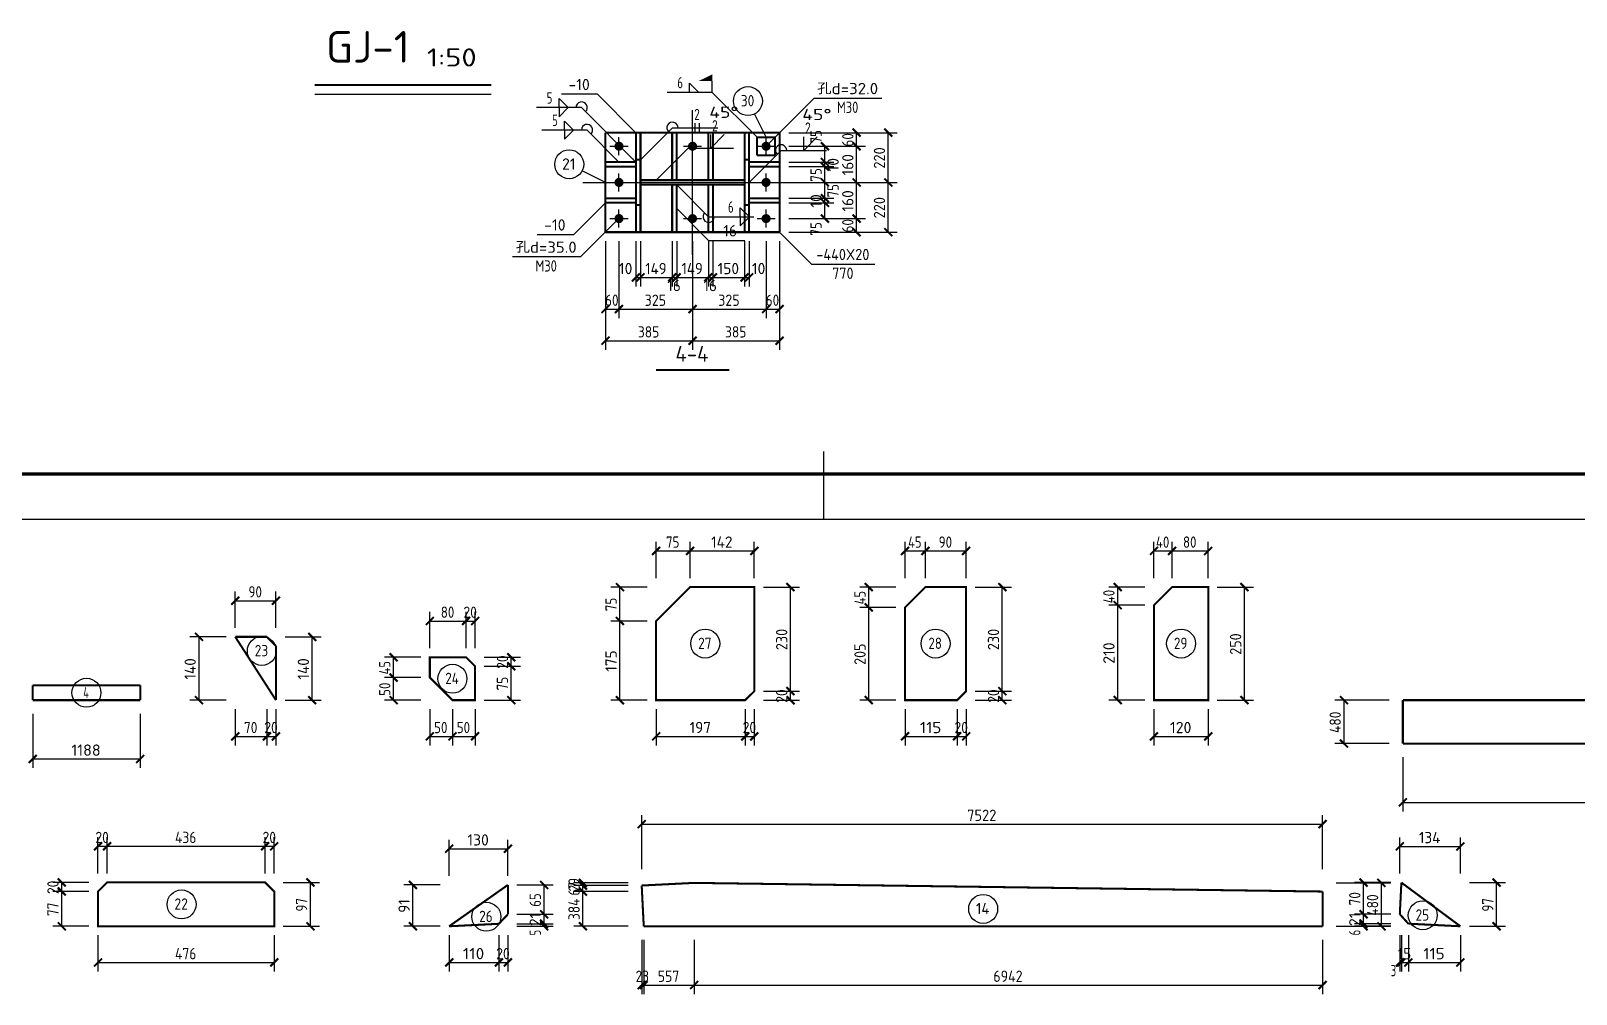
# Model space of a CAD drawing. Extents: x 14207793 to 14719554, y -1675802 to -1228715.
# Drawn here: x 14640460 to 14674604, y -1332300 to -1311001 of the extents above; entities that cross this region are included whole.
import ezdxf
from ezdxf.enums import TextEntityAlignment as Align

# ---------------------------------------------------------------- set-up
doc = ezdxf.new("R2010")
doc.units = 0
doc.header["$LTSCALE"] = 500
doc.header["$MEASUREMENT"] = 0
for name, color, linetype in [('10', 1, 'CONTINUOUS'), ('15', 3, 'CONTINUOUS'), ('20', 2, 'CONTINUOUS'), ('图框外框__细线', 253, 'CONTINUOUS'), ('尺寸标注', 253, 'CONTINUOUS'), ('柱子', 3, 'CONTINUOUS'), ('焊缝标注', 253, 'CONTINUOUS'), ('编号标注', 253, 'CONTINUOUS'), ('螺栓孔标注', 7, 'CONTINUOUS'), ('钢板标注', 253, 'CONTINUOUS')]:
    doc.layers.add(name, color=color, linetype=linetype)
doc.styles.get("Standard").update_dxf_attribs({"font": 'SYSZ.shx', "width": 0.75, "bigfont": 'SYFS.shx'})

msp = doc.modelspace()

# ---------------------------------------------------------------- linework, layer by layer
at = {"layer": '10'}
for p, q in [((14655080.18, -1315951.75), (14655080.18, -1312751.75)), ((14653455.18, -1313751.75), (14653455.18, -1313351.75)), ((14655080.18, -1313751.75), (14655080.18, -1313351.75)), ((14656705.18, -1313751.75), (14656705.18, -1313351.75)), ((14653255.18, -1313551.75), (14653655.18, -1313551.75)), ((14654880.18, -1313551.75), (14655280.18, -1313551.75)), ((14656505.18, -1313551.75), (14656905.18, -1313551.75)), ((14653455.18, -1314551.75), (14653455.18, -1314151.75)), ((14656705.18, -1314551.75), (14656705.18, -1314151.75)), ((14652655.18, -1314351.75), (14657505.18, -1314351.75)), ((14653255.18, -1314351.75), (14653655.18, -1314351.75)), ((14656505.18, -1314351.75), (14656905.18, -1314351.75)), ((14653255.18, -1315151.75), (14653655.18, -1315151.75)), ((14653455.18, -1315351.75), (14653455.18, -1314951.75)), ((14654880.18, -1315151.75), (14655280.18, -1315151.75)), ((14655080.18, -1315351.75), (14655080.18, -1314951.75)), ((14656505.18, -1315151.75), (14656905.18, -1315151.75)), ((14656705.18, -1315351.75), (14656705.18, -1314951.75))]:
    msp.add_line(p, q, dxfattribs=at)
at = {"layer": '10', "const_width": 100}
for points in [[(14653505.18, -1313551.75, 1), (14653405.18, -1313551.75, 1), (14653505.18, -1313551.75, 1)], [(14655130.18, -1313551.75, 1), (14655030.18, -1313551.75, 1), (14655130.18, -1313551.75, 1)], [(14656755.18, -1313551.75, 1), (14656655.18, -1313551.75, 1), (14656755.18, -1313551.75, 1)], [(14653505.18, -1314351.75, 1), (14653405.18, -1314351.75, 1), (14653505.18, -1314351.75, 1)], [(14656755.18, -1314351.75, 1), (14656655.18, -1314351.75, 1), (14656755.18, -1314351.75, 1)], [(14653505.18, -1315151.75, 1), (14653405.18, -1315151.75, 1), (14653505.18, -1315151.75, 1)], [(14655130.18, -1315151.75, 1), (14655030.18, -1315151.75, 1), (14655130.18, -1315151.75, 1)], [(14656755.18, -1315151.75, 1), (14656655.18, -1315151.75, 1), (14656755.18, -1315151.75, 1)]]:
    msp.add_lwpolyline(points, format="xyb", dxfattribs=at)
at = {"layer": '10', "color": 3, "const_width": 45}
for points in [[(14653830.18, -1313851.75), (14653830.18, -1314851.75)], [(14653930.18, -1313851.75), (14653830.18, -1313851.75)], [(14653930.18, -1314851.75), (14653930.18, -1313851.75)], [(14656230.18, -1313851.75), (14656230.18, -1314851.75)], [(14656330.18, -1313851.75), (14656230.18, -1313851.75)], [(14656330.18, -1314851.75), (14656330.18, -1313851.75)], [(14653930.18, -1314301.75), (14656230.18, -1314301.75)], [(14653930.18, -1314401.75), (14656230.18, -1314401.75)], [(14653830.18, -1314851.75), (14653930.18, -1314851.75)], [(14656230.18, -1314851.75), (14656330.18, -1314851.75)]]:
    msp.add_lwpolyline(points, dxfattribs=at)
at = {"layer": '10', "const_width": 45}
msp.add_lwpolyline([(14654270.18, -1318501.75), (14655890.18, -1318501.75)], dxfattribs=at)
at = {"layer": '15', "const_width": 45}
for points in [[(14654275.39, -1325800.17), (14656245.4, -1325800.17), (14656445.4, -1325600.17), (14656445.4, -1323300.17), (14655025.39, -1323300.17), (14654275.39, -1324050.17), (14654275.39, -1325800.17)], [(14659775.39, -1325800.17), (14660925.39, -1325800.17), (14661125.39, -1325600.17), (14661125.39, -1323300.17), (14660225.39, -1323300.17), (14659775.39, -1323750.17), (14659775.39, -1325800.17)], [(14665275.39, -1325800.17), (14666475.39, -1325800.17), (14666475.39, -1323300.17), (14665675.39, -1323300.17), (14665275.39, -1323700.17), (14665275.39, -1325800.17)], [(14644975.39, -1324400.17), (14645675.39, -1324400.17)], [(14645875.39, -1325800.17), (14644975.39, -1324400.17)], [(14645675.39, -1324400.17), (14645875.39, -1324600.17)], [(14645875.39, -1324600.17), (14645875.39, -1325800.17)], [(14650275.39, -1325800.17), (14649775.39, -1325800.17), (14649275.39, -1325300.17), (14649275.39, -1324850.17), (14650075.39, -1324850.17), (14650275.39, -1325050.17), (14650275.39, -1325800.17)], [(14640500.39, -1325472.17), (14640500.39, -1325800.17)], [(14642875.39, -1325472.17), (14640500.39, -1325472.17)], [(14642875.39, -1325800.17), (14642875.39, -1325472.17)], [(14640500.39, -1325800.17), (14642875.39, -1325800.17)], [(14670775.39, -1326760.16), (14670775.39, -1325800.17)], [(14670775.39, -1325800.17), (14686745.88, -1325800.17)], [(14686745.88, -1326760.17), (14670775.39, -1326760.16)], [(14641942.94, -1330800.17), (14645836.71, -1330800.17), (14645836.71, -1330030.17), (14645636.71, -1329830.17), (14642142.94, -1329830.17), (14641942.94, -1330030.17), (14641942.94, -1330800.17)], [(14649701.91, -1330800.17), (14651000.29, -1329885.25)], [(14651000.29, -1329885.25), (14651000.29, -1330535.25)], [(14655115.39, -1329840.88), (14653956.85, -1329898.81)], [(14669001.42, -1330032.18), (14655115.39, -1329840.88)], [(14670708.15, -1330533.02), (14670743.11, -1329833.88)], [(14670743.11, -1329833.88), (14672046.49, -1330800.17)], [(14653956.85, -1329898.81), (14654001.91, -1330800.17)], [(14669001.43, -1330800.17), (14669001.42, -1330032.18)], [(14651000.29, -1330535.25), (14650800.55, -1330745.24)], [(14670897.92, -1330742.75), (14670708.15, -1330533.02)], [(14650800.55, -1330745.24), (14649701.91, -1330800.17)], [(14654001.91, -1330800.17), (14669001.43, -1330800.17)], [(14672046.49, -1330800.17), (14670897.92, -1330742.75)]]:
    msp.add_lwpolyline(points, dxfattribs=at)
at = {"layer": '20', "const_width": 45}
for points in [[(14653155.18, -1313251.75), (14653155.18, -1315451.75)], [(14657005.18, -1313251.75), (14653155.18, -1313251.75)], [(14653830.18, -1313251.75), (14653830.18, -1313851.75)], [(14653930.18, -1313251.75), (14653830.18, -1313251.75)], [(14653930.18, -1313851.75), (14653930.18, -1313251.75)], [(14654630.18, -1313251.75), (14654630.18, -1314301.75)], [(14654730.18, -1313251.75), (14654630.18, -1313251.75)], [(14654730.18, -1314301.75), (14654730.18, -1313251.75)], [(14655430.18, -1313251.75), (14655430.18, -1314301.75)], [(14655530.18, -1313251.75), (14655430.18, -1313251.75)], [(14655530.18, -1314301.75), (14655530.18, -1313251.75)], [(14656230.18, -1313251.75), (14656230.18, -1313851.75)], [(14656330.18, -1313251.75), (14656230.18, -1313251.75)], [(14656330.18, -1313851.75), (14656330.18, -1313251.75)], [(14656505.18, -1313351.75), (14656505.18, -1313751.75)], [(14656905.18, -1313351.75), (14656505.18, -1313351.75)], [(14656905.18, -1313751.75), (14656905.18, -1313351.75)], [(14657005.18, -1315451.75), (14657005.18, -1313251.75)], [(14656505.18, -1313751.75), (14656905.18, -1313751.75)], [(14653155.18, -1313901.75), (14653155.18, -1314001.75)], [(14653830.18, -1313901.75), (14653155.18, -1313901.75)], [(14653155.18, -1314001.75), (14653830.18, -1314001.75)], [(14653830.18, -1313851.75), (14653930.18, -1313851.75)], [(14653830.18, -1314001.75), (14653830.18, -1313901.75)], [(14656230.18, -1313851.75), (14656330.18, -1313851.75)], [(14656330.18, -1313901.75), (14656330.18, -1314001.75)], [(14657005.18, -1313901.75), (14656330.18, -1313901.75)], [(14656330.18, -1314001.75), (14657005.18, -1314001.75)], [(14657005.18, -1314001.75), (14657005.18, -1313901.75)], [(14654630.18, -1314301.75), (14654730.18, -1314301.75)], [(14654630.18, -1314401.75), (14654630.18, -1315451.75)], [(14654730.18, -1314401.75), (14654630.18, -1314401.75)], [(14654730.18, -1315451.75), (14654730.18, -1314401.75)], [(14655430.18, -1314301.75), (14655530.18, -1314301.75)], [(14655430.18, -1314401.75), (14655430.18, -1315451.75)], [(14655530.18, -1314401.75), (14655430.18, -1314401.75)], [(14655530.18, -1315451.75), (14655530.18, -1314401.75)], [(14653155.18, -1314701.75), (14653155.18, -1314801.75)], [(14653830.18, -1314701.75), (14653155.18, -1314701.75)], [(14653155.18, -1314801.75), (14653830.18, -1314801.75)], [(14653830.18, -1314801.75), (14653830.18, -1314701.75)], [(14653830.18, -1314851.75), (14653830.18, -1315451.75)], [(14653930.18, -1314851.75), (14653830.18, -1314851.75)], [(14653930.18, -1315451.75), (14653930.18, -1314851.75)], [(14656230.18, -1314851.75), (14656230.18, -1315451.75)], [(14656330.18, -1314851.75), (14656230.18, -1314851.75)], [(14656330.18, -1314701.75), (14656330.18, -1314801.75)], [(14657005.18, -1314701.75), (14656330.18, -1314701.75)], [(14656330.18, -1314801.75), (14657005.18, -1314801.75)], [(14656330.18, -1315451.75), (14656330.18, -1314851.75)], [(14657005.18, -1314801.75), (14657005.18, -1314701.75)], [(14653155.18, -1315451.75), (14657005.18, -1315451.75)], [(14653830.18, -1315451.75), (14653930.18, -1315451.75)], [(14654630.18, -1315451.75), (14654730.18, -1315451.75)], [(14655430.18, -1315451.75), (14655530.18, -1315451.75)], [(14656230.18, -1315451.75), (14656330.18, -1315451.75)]]:
    msp.add_lwpolyline(points, dxfattribs=at)
at = {"layer": '图框外框__细线'}
msp.add_line((14657981.4, -1321800.17), (14657981.4, -1320300.17), dxfattribs=at)
msp.add_lwpolyline([(14613431.4, -1321800.17), (14702531.4, -1321800.17), (14702531.4, -1279800.17), (14613431.4, -1279800.17), (14613431.4, -1321800.17)], dxfattribs=at)
at = {"layer": '图框外框__细线', "const_width": 70}
msp.add_lwpolyline([(14615931.4, -1320800.17), (14701531.4, -1320800.17), (14701531.4, -1280800.17), (14615931.4, -1280800.17), (14615931.4, -1320800.17)], dxfattribs=at)
at = {"layer": '尺寸标注'}
for p, q in [((14657205.18, -1313251.75), (14659605.18, -1313251.75)), ((14657205.18, -1313251.75), (14658905.18, -1313251.75)), ((14658705.18, -1313551.75), (14658705.18, -1313251.75)), ((14659405.18, -1314351.75), (14659405.18, -1313251.75)), ((14657205.18, -1313551.75), (14658905.18, -1313551.75)), ((14657205.18, -1313551.75), (14658905.18, -1313551.75)), ((14657205.18, -1313551.75), (14658205.18, -1313551.75)), ((14658005.18, -1313901.75), (14658005.18, -1313551.75)), ((14658705.18, -1314351.75), (14658705.18, -1313551.75)), ((14657205.18, -1313901.75), (14658205.18, -1313901.75)), ((14657205.18, -1313901.75), (14658205.18, -1313901.75)), ((14657205.18, -1314001.75), (14658205.18, -1314001.75)), ((14657205.18, -1314001.75), (14658205.18, -1314001.75)), ((14658005.18, -1314001.75), (14658005.18, -1313901.75)), ((14658005.18, -1314351.75), (14658005.18, -1314001.75)), ((14657205.18, -1314351.75), (14659605.18, -1314351.75)), ((14657205.18, -1314351.75), (14659605.18, -1314351.75)), ((14657205.18, -1314351.75), (14658905.18, -1314351.75)), ((14657205.18, -1314351.75), (14658905.18, -1314351.75)), ((14657205.18, -1314351.75), (14658205.18, -1314351.75)), ((14657205.18, -1314351.75), (14658205.18, -1314351.75)), ((14658005.18, -1314701.75), (14658005.18, -1314351.75)), ((14658705.18, -1315151.75), (14658705.18, -1314351.75)), ((14659405.18, -1315451.75), (14659405.18, -1314351.75)), ((14657205.18, -1314701.75), (14658205.18, -1314701.75)), ((14657205.18, -1314701.75), (14658205.18, -1314701.75)), ((14657205.18, -1314801.75), (14658205.18, -1314801.75)), ((14657205.18, -1314801.75), (14658205.18, -1314801.75)), ((14658005.18, -1314801.75), (14658005.18, -1314701.75)), ((14658005.18, -1315151.75), (14658005.18, -1314801.75)), ((14657205.18, -1315151.75), (14658905.18, -1315151.75)), ((14657205.18, -1315151.75), (14658905.18, -1315151.75)), ((14657205.18, -1315151.75), (14658205.18, -1315151.75)), ((14658705.18, -1315451.75), (14658705.18, -1315151.75)), ((14657205.18, -1315451.75), (14659605.18, -1315451.75)), ((14657205.18, -1315451.75), (14658905.18, -1315451.75)), ((14653155.18, -1315651.75), (14653155.18, -1318051.75)), ((14653155.18, -1315651.75), (14653155.18, -1317351.75)), ((14653455.18, -1315651.75), (14653455.18, -1317351.75)), ((14653455.18, -1315651.75), (14653455.18, -1317351.75)), ((14653830.18, -1315651.75), (14653830.18, -1316651.75)), ((14653930.18, -1315651.75), (14653930.18, -1316651.75)), ((14653930.18, -1315651.75), (14653930.18, -1316651.75)), ((14654630.18, -1315651.75), (14654630.18, -1316651.75)), ((14654630.18, -1315651.75), (14654630.18, -1316651.75)), ((14654730.18, -1315651.75), (14654730.18, -1316651.75)), ((14654730.18, -1315651.75), (14654730.18, -1316651.75)), ((14655080.18, -1315651.75), (14655080.18, -1318051.75)), ((14655080.18, -1315651.75), (14655080.18, -1318051.75)), ((14655080.18, -1315651.75), (14655080.18, -1317351.75)), ((14655080.18, -1315651.75), (14655080.18, -1317351.75)), ((14655430.18, -1315651.75), (14655430.18, -1316651.75)), ((14655430.18, -1315651.75), (14655430.18, -1316651.75)), ((14655530.18, -1315651.75), (14655530.18, -1316651.75)), ((14655530.18, -1315651.75), (14655530.18, -1316651.75)), ((14656230.18, -1315651.75), (14656230.18, -1316651.75)), ((14656230.18, -1315651.75), (14656230.18, -1316651.75)), ((14656330.18, -1315651.75), (14656330.18, -1316651.75)), ((14656705.18, -1315651.75), (14656705.18, -1317351.75)), ((14656705.18, -1315651.75), (14656705.18, -1317351.75)), ((14657005.18, -1315651.75), (14657005.18, -1318051.75)), ((14657005.18, -1315651.75), (14657005.18, -1317351.75)), ((14653830.18, -1316451.75), (14653930.18, -1316451.75)), ((14653930.18, -1316451.75), (14654630.18, -1316451.75)), ((14654630.18, -1316451.75), (14654730.18, -1316451.75)), ((14654730.18, -1316451.75), (14655430.18, -1316451.75)), ((14655430.18, -1316451.75), (14655530.18, -1316451.75)), ((14655530.18, -1316451.75), (14656230.18, -1316451.75)), ((14656230.18, -1316451.75), (14656330.18, -1316451.75)), ((14653155.18, -1317151.75), (14653455.18, -1317151.75)), ((14653455.18, -1317151.75), (14655080.18, -1317151.75)), ((14655080.18, -1317151.75), (14656705.18, -1317151.75)), ((14656705.18, -1317151.75), (14657005.18, -1317151.75)), ((14653155.18, -1317851.75), (14655080.18, -1317851.75)), ((14655080.18, -1317851.75), (14657005.18, -1317851.75)), ((14654275.39, -1323100.17), (14654275.39, -1322300.17)), ((14655025.39, -1323100.17), (14655025.39, -1322300.17)), ((14655025.39, -1323100.17), (14655025.39, -1322300.17)), ((14656445.4, -1323100.17), (14656445.4, -1322300.17)), ((14659775.39, -1323100.17), (14659775.39, -1322300.17)), ((14660225.39, -1323100.17), (14660225.39, -1322300.17)), ((14660225.39, -1323100.17), (14660225.39, -1322300.17)), ((14661125.39, -1323100.17), (14661125.39, -1322300.17)), ((14665275.39, -1323100.17), (14665275.39, -1322300.17)), ((14665675.39, -1323100.17), (14665675.39, -1322300.17)), ((14665675.39, -1323100.17), (14665675.39, -1322300.17)), ((14666475.39, -1323100.17), (14666475.39, -1322300.17)), ((14654275.39, -1322500.17), (14655025.39, -1322500.17)), ((14655025.39, -1322500.17), (14656445.4, -1322500.17)), ((14659775.39, -1322500.17), (14660225.39, -1322500.17)), ((14660225.39, -1322500.17), (14661125.39, -1322500.17)), ((14665275.39, -1322500.17), (14665675.39, -1322500.17)), ((14665675.39, -1322500.17), (14666475.39, -1322500.17)), ((14654075.39, -1323300.17), (14653275.39, -1323300.17)), ((14653475.39, -1324050.17), (14653475.39, -1323300.17)), ((14656645.4, -1323300.17), (14657445.4, -1323300.17)), ((14657245.4, -1325600.17), (14657245.4, -1323300.17)), ((14659575.39, -1323300.17), (14658775.39, -1323300.17)), ((14658975.39, -1323750.17), (14658975.39, -1323300.17)), ((14661325.39, -1323300.17), (14662125.39, -1323300.17)), ((14661925.39, -1325600.17), (14661925.39, -1323300.17)), ((14665075.39, -1323300.17), (14664275.39, -1323300.17)), ((14664475.39, -1323700.17), (14664475.39, -1323300.17)), ((14666675.39, -1323300.17), (14667475.39, -1323300.17)), ((14667275.39, -1325800.17), (14667275.39, -1323300.17)), ((14644975.39, -1324200.17), (14644975.39, -1323400.17)), ((14644975.39, -1323600.17), (14645875.39, -1323600.17)), ((14645875.39, -1324200.17), (14645875.39, -1323400.17)), ((14665075.39, -1323700.17), (14664275.39, -1323700.17)), ((14665075.39, -1323700.17), (14664275.39, -1323700.17)), ((14664475.39, -1325800.17), (14664475.39, -1323700.17)), ((14649275.39, -1324650.17), (14649275.39, -1323850.17)), ((14649275.39, -1324050.17), (14650075.39, -1324050.17)), ((14650075.39, -1324650.17), (14650075.39, -1323850.17)), ((14650075.39, -1324650.17), (14650075.39, -1323850.17)), ((14650075.39, -1324050.17), (14650275.39, -1324050.17)), ((14650275.39, -1324650.17), (14650275.39, -1323850.17)), ((14654075.39, -1324050.17), (14653275.39, -1324050.17)), ((14654075.39, -1324050.17), (14653275.39, -1324050.17)), ((14653475.39, -1325800.17), (14653475.39, -1324050.17)), ((14659575.39, -1323750.17), (14658775.39, -1323750.17)), ((14659575.39, -1323750.17), (14658775.39, -1323750.17)), ((14658975.39, -1325800.17), (14658975.39, -1323750.17)), ((14644775.39, -1324400.17), (14643975.39, -1324400.17)), ((14644175.39, -1325800.17), (14644175.39, -1324400.17)), ((14646075.39, -1324400.17), (14646875.39, -1324400.17)), ((14646675.39, -1325800.17), (14646675.39, -1324400.17)), ((14649075.39, -1324850.17), (14648275.39, -1324850.17)), ((14648475.39, -1325300.17), (14648475.39, -1324850.17)), ((14650475.39, -1324850.17), (14651275.39, -1324850.17)), ((14650475.39, -1325050.17), (14651275.39, -1325050.17)), ((14650475.39, -1325050.17), (14651275.39, -1325050.17)), ((14651075.39, -1325050.17), (14651075.39, -1324850.17)), ((14651075.39, -1325800.17), (14651075.39, -1325050.17)), ((14649075.39, -1325300.17), (14648275.39, -1325300.17)), ((14649075.39, -1325300.17), (14648275.39, -1325300.17)), ((14648475.39, -1325800.17), (14648475.39, -1325300.17)), ((14656645.4, -1325600.17), (14657445.4, -1325600.17)), ((14656645.4, -1325600.17), (14657445.4, -1325600.17)), ((14657245.4, -1325800.17), (14657245.4, -1325600.17)), ((14661325.39, -1325600.17), (14662125.39, -1325600.17)), ((14661325.39, -1325600.17), (14662125.39, -1325600.17)), ((14661925.39, -1325800.17), (14661925.39, -1325600.17)), ((14640500.39, -1326100.17), (14640500.39, -1327300.17)), ((14642875.39, -1326100.17), (14642875.39, -1327300.17)), ((14644775.39, -1325800.17), (14643975.39, -1325800.17)), ((14644975.39, -1326000.17), (14644975.39, -1326800.17)), ((14645675.39, -1326000.17), (14645675.39, -1326800.17)), ((14645675.39, -1326000.17), (14645675.39, -1326800.17)), ((14645875.39, -1326000.17), (14645875.39, -1326800.17)), ((14646075.39, -1325800.17), (14646875.39, -1325800.17)), ((14649075.39, -1325800.17), (14648275.39, -1325800.17)), ((14649275.39, -1326000.17), (14649275.39, -1326800.17)), ((14649775.39, -1326000.17), (14649775.39, -1326800.17)), ((14649775.39, -1326000.17), (14649775.39, -1326800.17)), ((14650275.39, -1326000.17), (14650275.39, -1326800.17)), ((14650475.39, -1325800.17), (14651275.39, -1325800.17)), ((14654075.39, -1325800.17), (14653275.39, -1325800.17)), ((14654275.39, -1326000.17), (14654275.39, -1326800.17)), ((14656245.4, -1326000.17), (14656245.4, -1326800.17)), ((14656245.4, -1326000.17), (14656245.4, -1326800.17)), ((14656445.4, -1326000.17), (14656445.4, -1326800.17)), ((14656645.4, -1325800.17), (14657445.4, -1325800.17)), ((14659575.39, -1325800.17), (14658775.39, -1325800.17)), ((14659775.39, -1326000.17), (14659775.39, -1326800.17)), ((14660925.39, -1326000.17), (14660925.39, -1326800.17)), ((14660925.39, -1326000.17), (14660925.39, -1326800.17)), ((14661125.39, -1326000.17), (14661125.39, -1326800.17)), ((14661325.39, -1325800.17), (14662125.39, -1325800.17)), ((14665075.39, -1325800.17), (14664275.39, -1325800.17)), ((14665275.39, -1326000.17), (14665275.39, -1326800.17)), ((14666475.39, -1326000.17), (14666475.39, -1326800.17)), ((14666675.39, -1325800.17), (14667475.39, -1325800.17)), ((14670475.39, -1325800.17), (14669275.39, -1325800.17)), ((14669475.39, -1326760.17), (14669475.39, -1325800.17)), ((14644975.39, -1326600.17), (14645675.39, -1326600.17)), ((14645675.39, -1326600.17), (14645875.39, -1326600.17)), ((14649275.39, -1326600.17), (14649775.39, -1326600.17)), ((14649775.39, -1326600.17), (14650275.39, -1326600.17)), ((14654275.39, -1326600.17), (14656245.4, -1326600.17)), ((14656245.4, -1326600.17), (14656445.4, -1326600.17)), ((14659775.39, -1326600.17), (14660925.39, -1326600.17)), ((14660925.39, -1326600.17), (14661125.39, -1326600.17)), ((14665275.39, -1326600.17), (14666475.39, -1326600.17)), ((14670475.39, -1326760.17), (14669275.39, -1326760.17)), ((14640500.39, -1327100.17), (14642875.39, -1327100.17)), ((14670775.39, -1327060.17), (14670775.39, -1328260.17)), ((14670775.39, -1328060.17), (14686745.88, -1328060.17)), ((14653956.85, -1329540.88), (14653956.85, -1328340.88)), ((14669001.42, -1329540.88), (14669001.42, -1328340.88)), ((14641942.94, -1329630.17), (14641942.94, -1328830.17)), ((14642142.94, -1329630.17), (14642142.94, -1328830.17)), ((14642142.94, -1329630.17), (14642142.94, -1328830.17)), ((14645636.71, -1329630.17), (14645636.71, -1328830.17)), ((14645636.71, -1329630.17), (14645636.71, -1328830.17)), ((14645836.71, -1329630.17), (14645836.71, -1328830.17)), ((14653956.85, -1328540.88), (14669001.42, -1328540.88)), ((14670708.15, -1329633.88), (14670708.15, -1328833.88)), ((14672046.49, -1329633.88), (14672046.49, -1328833.88)), ((14641942.94, -1329030.17), (14642142.94, -1329030.17)), ((14642142.94, -1329030.17), (14645636.71, -1329030.17)), ((14645636.71, -1329030.17), (14645836.71, -1329030.17)), ((14649701.91, -1329685.25), (14649701.91, -1328885.25)), ((14649701.91, -1329085.25), (14651000.29, -1329085.25)), ((14651000.29, -1329685.25), (14651000.29, -1328885.25)), ((14670708.15, -1329033.88), (14672046.49, -1329033.88)), ((14641742.94, -1329830.17), (14640942.94, -1329830.17)), ((14641142.94, -1330030.17), (14641142.94, -1329830.17)), ((14646036.71, -1329830.17), (14646836.71, -1329830.17)), ((14646636.71, -1330800.17), (14646636.71, -1329830.17)), ((14653656.85, -1329840.88), (14652456.85, -1329840.88)), ((14652656.85, -1329898.81), (14652656.85, -1329840.88)), ((14669301.42, -1329840.88), (14670501.42, -1329840.88)), ((14670508.15, -1329833.88), (14669708.15, -1329833.88)), ((14669908.15, -1330533.02), (14669908.15, -1329833.88)), ((14670301.42, -1330800.17), (14670301.42, -1329840.88)), ((14672246.49, -1329833.88), (14673046.49, -1329833.88)), ((14672846.49, -1330800.17), (14672846.49, -1329833.88)), ((14641742.94, -1330030.17), (14640942.94, -1330030.17)), ((14641742.94, -1330030.17), (14640942.94, -1330030.17)), ((14641142.94, -1330800.17), (14641142.94, -1330030.17)), ((14649501.91, -1329885.25), (14648701.91, -1329885.25)), ((14648901.91, -1330800.17), (14648901.91, -1329885.25)), ((14651200.29, -1329885.25), (14652000.29, -1329885.25)), ((14651800.29, -1330535.25), (14651800.29, -1329885.25)), ((14653656.85, -1329898.81), (14652456.85, -1329898.81)), ((14653656.85, -1329898.81), (14652456.85, -1329898.81)), ((14653656.85, -1330032.18), (14652456.85, -1330032.18)), ((14653656.85, -1330032.18), (14652456.85, -1330032.18)), ((14652656.85, -1330032.18), (14652656.85, -1329898.81)), ((14652656.85, -1330800.17), (14652656.85, -1330032.18)), ((14651200.29, -1330535.25), (14652000.29, -1330535.25)), ((14651200.29, -1330535.25), (14652000.29, -1330535.25)), ((14651800.29, -1330745.24), (14651800.29, -1330535.25)), ((14670508.15, -1330533.02), (14669708.15, -1330533.02)), ((14670508.15, -1330533.02), (14669708.15, -1330533.02)), ((14669908.15, -1330742.75), (14669908.15, -1330533.02)), ((14641742.94, -1330800.17), (14640942.94, -1330800.17)), ((14646036.71, -1330800.17), (14646836.71, -1330800.17)), ((14649501.91, -1330800.17), (14648701.91, -1330800.17)), ((14651200.29, -1330745.24), (14652000.29, -1330745.24)), ((14651200.29, -1330745.24), (14652000.29, -1330745.24)), ((14651200.29, -1330800.17), (14652000.29, -1330800.17)), ((14651800.29, -1330800.17), (14651800.29, -1330745.24)), ((14653656.85, -1330800.17), (14652456.85, -1330800.17)), ((14669301.42, -1330800.17), (14670501.42, -1330800.17)), ((14670508.15, -1330742.75), (14669708.15, -1330742.75)), ((14670508.15, -1330742.75), (14669708.15, -1330742.75)), ((14670508.15, -1330800.17), (14669708.15, -1330800.17)), ((14669908.15, -1330800.17), (14669908.15, -1330742.75)), ((14672246.49, -1330800.17), (14673046.49, -1330800.17)), ((14641942.94, -1331000.17), (14641942.94, -1331800.17)), ((14645836.71, -1331000.17), (14645836.71, -1331800.17)), ((14649701.91, -1331000.17), (14649701.91, -1331800.17)), ((14650800.55, -1331000.17), (14650800.55, -1331800.17)), ((14650800.55, -1331000.17), (14650800.55, -1331800.17)), ((14651000.29, -1331000.17), (14651000.29, -1331800.17)), ((14653956.85, -1331100.17), (14653956.85, -1332300.17)), ((14654001.91, -1331100.17), (14654001.91, -1332300.17)), ((14654001.91, -1331100.17), (14654001.91, -1332300.17)), ((14655115.39, -1331100.17), (14655115.39, -1332300.17)), ((14655115.39, -1331100.17), (14655115.39, -1332300.17)), ((14669001.42, -1331100.17), (14669001.42, -1332300.17)), ((14670708.15, -1331000.17), (14670708.15, -1331800.17)), ((14670743.11, -1331000.17), (14670743.11, -1331800.17)), ((14670743.11, -1331000.17), (14670743.11, -1331800.17)), ((14670897.92, -1331000.17), (14670897.92, -1331800.17)), ((14670897.92, -1331000.17), (14670897.92, -1331800.17)), ((14672046.49, -1331000.17), (14672046.49, -1331800.17)), ((14641942.94, -1331600.17), (14645836.71, -1331600.17)), ((14649701.91, -1331600.17), (14650800.55, -1331600.17)), ((14650800.55, -1331600.17), (14651000.29, -1331600.17)), ((14670708.15, -1331600.17), (14670743.11, -1331600.17)), ((14670743.11, -1331600.17), (14670897.92, -1331600.17)), ((14670897.92, -1331600.17), (14672046.49, -1331600.17)), ((14653956.85, -1332100.17), (14654001.91, -1332100.17)), ((14654001.91, -1332100.17), (14655115.39, -1332100.17)), ((14655115.39, -1332100.17), (14669001.42, -1332100.17))]:
    msp.add_line(p, q, dxfattribs=at)
at = {"layer": '尺寸标注', "const_width": 45}
for points in [[(14658616.79, -1313163.36), (14658793.57, -1313340.13)], [(14659316.79, -1313163.36), (14659493.57, -1313340.13)], [(14657916.79, -1313463.36), (14658093.57, -1313640.13)], [(14658616.79, -1313463.36), (14658793.57, -1313640.13)], [(14658616.79, -1313463.36), (14658793.57, -1313640.13)], [(14657916.79, -1313813.36), (14658093.57, -1313990.13)], [(14657916.79, -1313813.36), (14658093.57, -1313990.13)], [(14657916.79, -1313913.36), (14658093.57, -1314090.13)], [(14657916.79, -1313913.36), (14658093.57, -1314090.13)], [(14657916.79, -1314263.36), (14658093.57, -1314440.13)], [(14657916.79, -1314263.36), (14658093.57, -1314440.13)], [(14658616.79, -1314263.36), (14658793.57, -1314440.13)], [(14658616.79, -1314263.36), (14658793.57, -1314440.13)], [(14659316.79, -1314263.36), (14659493.57, -1314440.13)], [(14659316.79, -1314263.36), (14659493.57, -1314440.13)], [(14657916.79, -1314613.36), (14658093.57, -1314790.13)], [(14657916.79, -1314613.36), (14658093.57, -1314790.13)], [(14657916.79, -1314713.36), (14658093.57, -1314890.13)], [(14657916.79, -1314713.36), (14658093.57, -1314890.13)], [(14657916.79, -1315063.36), (14658093.57, -1315240.13)], [(14658616.79, -1315063.36), (14658793.57, -1315240.13)], [(14658616.79, -1315063.36), (14658793.57, -1315240.13)], [(14658616.79, -1315363.36), (14658793.57, -1315540.13)], [(14659316.79, -1315363.36), (14659493.57, -1315540.13)], [(14653741.79, -1316540.13), (14653918.57, -1316363.36)], [(14653841.79, -1316540.13), (14654018.57, -1316363.36)], [(14653841.79, -1316540.13), (14654018.57, -1316363.36)], [(14654541.79, -1316540.13), (14654718.57, -1316363.36)], [(14654541.79, -1316540.13), (14654718.57, -1316363.36)], [(14654641.79, -1316540.13), (14654818.57, -1316363.36)], [(14654641.79, -1316540.13), (14654818.57, -1316363.36)], [(14655341.79, -1316540.13), (14655518.57, -1316363.36)], [(14655341.79, -1316540.13), (14655518.57, -1316363.36)], [(14655441.79, -1316540.13), (14655618.57, -1316363.36)], [(14655441.79, -1316540.13), (14655618.57, -1316363.36)], [(14656141.79, -1316540.13), (14656318.57, -1316363.36)], [(14656141.79, -1316540.13), (14656318.57, -1316363.36)], [(14656241.79, -1316540.13), (14656418.57, -1316363.36)], [(14653066.79, -1317240.13), (14653243.57, -1317063.36)], [(14653366.79, -1317240.13), (14653543.57, -1317063.36)], [(14653366.79, -1317240.13), (14653543.57, -1317063.36)], [(14654991.79, -1317240.13), (14655168.57, -1317063.36)], [(14654991.79, -1317240.13), (14655168.57, -1317063.36)], [(14656616.79, -1317240.13), (14656793.57, -1317063.36)], [(14656616.79, -1317240.13), (14656793.57, -1317063.36)], [(14656916.79, -1317240.13), (14657093.57, -1317063.36)], [(14653066.79, -1317940.13), (14653243.57, -1317763.36)], [(14654991.79, -1317940.13), (14655168.57, -1317763.36)], [(14654991.79, -1317940.13), (14655168.57, -1317763.36)], [(14656916.79, -1317940.13), (14657093.57, -1317763.36)], [(14654187.01, -1322588.56), (14654363.78, -1322411.79)], [(14654937.01, -1322588.56), (14655113.78, -1322411.79)], [(14654937.01, -1322588.56), (14655113.78, -1322411.79)], [(14656357.01, -1322588.56), (14656533.78, -1322411.79)], [(14659687.01, -1322588.56), (14659863.78, -1322411.79)], [(14660137.01, -1322588.56), (14660313.78, -1322411.79)], [(14660137.01, -1322588.56), (14660313.78, -1322411.79)], [(14661037.01, -1322588.56), (14661213.78, -1322411.79)], [(14665187.01, -1322588.56), (14665363.78, -1322411.79)], [(14665587.01, -1322588.56), (14665763.78, -1322411.79)], [(14665587.01, -1322588.56), (14665763.78, -1322411.79)], [(14666387.01, -1322588.56), (14666563.78, -1322411.79)], [(14653387.01, -1323211.79), (14653563.78, -1323388.56)], [(14657157.01, -1323211.79), (14657333.78, -1323388.56)], [(14658887.01, -1323211.79), (14659063.78, -1323388.56)], [(14661837.01, -1323211.79), (14662013.78, -1323388.56)], [(14664387.01, -1323211.79), (14664563.78, -1323388.56)], [(14667187.01, -1323211.79), (14667363.78, -1323388.56)], [(14644887.01, -1323688.56), (14645063.78, -1323511.79)], [(14645787.01, -1323688.56), (14645963.78, -1323511.79)], [(14658887.01, -1323661.79), (14659063.78, -1323838.56)], [(14658887.01, -1323661.79), (14659063.78, -1323838.56)], [(14664387.01, -1323611.79), (14664563.78, -1323788.56)], [(14664387.01, -1323611.79), (14664563.78, -1323788.56)], [(14649187.01, -1324138.56), (14649363.78, -1323961.79)], [(14649987.01, -1324138.56), (14650163.78, -1323961.79)], [(14649987.01, -1324138.56), (14650163.78, -1323961.79)], [(14650187.01, -1324138.56), (14650363.78, -1323961.79)], [(14653387.01, -1323961.79), (14653563.78, -1324138.56)], [(14653387.01, -1323961.79), (14653563.78, -1324138.56)], [(14644087.01, -1324311.79), (14644263.78, -1324488.56)], [(14646587.01, -1324311.79), (14646763.78, -1324488.56)], [(14648387.01, -1324761.79), (14648563.78, -1324938.56)], [(14650987.01, -1324761.79), (14651163.78, -1324938.56)], [(14650987.01, -1324961.79), (14651163.78, -1325138.56)], [(14650987.01, -1324961.79), (14651163.78, -1325138.56)], [(14648387.01, -1325211.79), (14648563.78, -1325388.56)], [(14648387.01, -1325211.79), (14648563.78, -1325388.56)], [(14644087.01, -1325711.79), (14644263.78, -1325888.56)], [(14646587.01, -1325711.79), (14646763.78, -1325888.56)], [(14648387.01, -1325711.79), (14648563.78, -1325888.56)], [(14650987.01, -1325711.79), (14651163.78, -1325888.56)], [(14653387.01, -1325711.79), (14653563.78, -1325888.56)], [(14657157.01, -1325511.79), (14657333.78, -1325688.56)], [(14657157.01, -1325511.79), (14657333.78, -1325688.56)], [(14657157.01, -1325711.79), (14657333.78, -1325888.56)], [(14658887.01, -1325711.79), (14659063.78, -1325888.56)], [(14661837.01, -1325511.79), (14662013.78, -1325688.56)], [(14661837.01, -1325511.79), (14662013.78, -1325688.56)], [(14661837.01, -1325711.79), (14662013.78, -1325888.56)], [(14664387.01, -1325711.79), (14664563.78, -1325888.56)], [(14667187.01, -1325711.79), (14667363.78, -1325888.56)], [(14669387.01, -1325711.79), (14669563.78, -1325888.56)], [(14644887.01, -1326688.56), (14645063.78, -1326511.79)], [(14645587.01, -1326688.56), (14645763.78, -1326511.79)], [(14645587.01, -1326688.56), (14645763.78, -1326511.79)], [(14645787.01, -1326688.56), (14645963.78, -1326511.79)], [(14649187.01, -1326688.56), (14649363.78, -1326511.79)], [(14649687.01, -1326688.56), (14649863.78, -1326511.79)], [(14649687.01, -1326688.56), (14649863.78, -1326511.79)], [(14650187.01, -1326688.56), (14650363.78, -1326511.79)], [(14654187.01, -1326688.56), (14654363.78, -1326511.79)], [(14656157.01, -1326688.56), (14656333.78, -1326511.79)], [(14656157.01, -1326688.56), (14656333.78, -1326511.79)], [(14656357.01, -1326688.56), (14656533.78, -1326511.79)], [(14659687.01, -1326688.56), (14659863.78, -1326511.79)], [(14660837.01, -1326688.56), (14661013.78, -1326511.79)], [(14660837.01, -1326688.56), (14661013.78, -1326511.79)], [(14661037.01, -1326688.56), (14661213.78, -1326511.79)], [(14665187.01, -1326688.56), (14665363.78, -1326511.79)], [(14666387.01, -1326688.56), (14666563.78, -1326511.79)], [(14669387.01, -1326671.78), (14669563.78, -1326848.56)], [(14640412.01, -1327188.56), (14640588.78, -1327011.79)], [(14642787.01, -1327188.56), (14642963.78, -1327011.79)], [(14670687.01, -1328148.56), (14670863.78, -1327971.78)], [(14653868.46, -1328629.27), (14654045.23, -1328452.49)], [(14668913.03, -1328629.27), (14669089.81, -1328452.49)], [(14641854.55, -1329118.56), (14642031.33, -1328941.79)], [(14642054.55, -1329118.56), (14642231.33, -1328941.79)], [(14642054.55, -1329118.56), (14642231.33, -1328941.79)], [(14645548.32, -1329118.56), (14645725.1, -1328941.79)], [(14645548.32, -1329118.56), (14645725.1, -1328941.79)], [(14645748.32, -1329118.56), (14645925.1, -1328941.79)], [(14649613.53, -1329173.64), (14649790.3, -1328996.86)], [(14650911.9, -1329173.64), (14651088.68, -1328996.86)], [(14670619.77, -1329122.27), (14670796.54, -1328945.5)], [(14671958.11, -1329122.27), (14672134.88, -1328945.5)], [(14641054.55, -1329741.79), (14641231.33, -1329918.56)], [(14646548.32, -1329741.79), (14646725.1, -1329918.56)], [(14648813.53, -1329796.86), (14648990.3, -1329973.64)], [(14651711.9, -1329796.86), (14651888.68, -1329973.64)], [(14652568.46, -1329752.49), (14652745.23, -1329929.27)], [(14652568.46, -1329810.42), (14652745.23, -1329987.2)], [(14652568.46, -1329810.42), (14652745.23, -1329987.2)], [(14669819.77, -1329745.5), (14669996.54, -1329922.27)], [(14670213.03, -1329752.49), (14670389.81, -1329929.27)], [(14672758.11, -1329745.5), (14672934.88, -1329922.27)], [(14641054.55, -1329941.79), (14641231.33, -1330118.56)], [(14641054.55, -1329941.79), (14641231.33, -1330118.56)], [(14652568.46, -1329943.79), (14652745.23, -1330120.56)], [(14652568.46, -1329943.79), (14652745.23, -1330120.56)], [(14651711.9, -1330446.86), (14651888.68, -1330623.64)], [(14651711.9, -1330446.86), (14651888.68, -1330623.64)], [(14669819.77, -1330444.63), (14669996.54, -1330621.4)], [(14669819.77, -1330444.63), (14669996.54, -1330621.4)], [(14641054.55, -1330711.79), (14641231.33, -1330888.56)], [(14646548.32, -1330711.79), (14646725.1, -1330888.56)], [(14648813.53, -1330711.79), (14648990.3, -1330888.56)], [(14651711.9, -1330656.85), (14651888.68, -1330833.63)], [(14651711.9, -1330656.85), (14651888.68, -1330833.63)], [(14651711.9, -1330711.79), (14651888.68, -1330888.56)], [(14652568.46, -1330711.79), (14652745.23, -1330888.56)], [(14669819.77, -1330654.36), (14669996.54, -1330831.14)], [(14669819.77, -1330654.36), (14669996.54, -1330831.14)], [(14669819.77, -1330711.79), (14669996.54, -1330888.56)], [(14670213.03, -1330711.79), (14670389.81, -1330888.56)], [(14672758.11, -1330711.79), (14672934.88, -1330888.56)], [(14641854.55, -1331688.56), (14642031.33, -1331511.79)], [(14645748.32, -1331688.56), (14645925.1, -1331511.79)], [(14649613.53, -1331688.56), (14649790.3, -1331511.79)], [(14650712.16, -1331688.56), (14650888.93, -1331511.79)], [(14650712.16, -1331688.56), (14650888.93, -1331511.79)], [(14650911.9, -1331688.56), (14651088.68, -1331511.79)], [(14670619.77, -1331688.56), (14670796.54, -1331511.79)], [(14670654.73, -1331688.56), (14670831.5, -1331511.79)], [(14670654.73, -1331688.56), (14670831.5, -1331511.79)], [(14670809.54, -1331688.56), (14670986.31, -1331511.79)], [(14670809.54, -1331688.56), (14670986.31, -1331511.79)], [(14671958.11, -1331688.56), (14672134.88, -1331511.79)], [(14653868.46, -1332188.56), (14654045.23, -1332011.79)], [(14653913.53, -1332188.56), (14654090.3, -1332011.79)], [(14653913.53, -1332188.56), (14654090.3, -1332011.79)], [(14655027.01, -1332188.56), (14655203.78, -1332011.79)], [(14655027.01, -1332188.56), (14655203.78, -1332011.79)], [(14668913.03, -1332188.56), (14669089.81, -1332011.79)]]:
    msp.add_lwpolyline(points, dxfattribs=at)
at = {"layer": '柱子', "color": 7}
msp.add_line((14646731.4, -1312400.17), (14650631.4, -1312400.17), dxfattribs=at)
at = {"layer": '柱子', "color": 7, "const_width": 45}
msp.add_lwpolyline([(14646731.4, -1312200.17), (14650631.4, -1312200.17)], dxfattribs=at)
at = {"layer": '焊缝标注'}
for p, q in [((14655516.41, -1312360.61), (14655516.41, -1312110.61)), ((14655516.41, -1312360.61), (14654516.41, -1312360.61)), ((14655016.41, -1312360.61), (14655016.41, -1312160.61)), ((14655216.41, -1312360.61), (14655016.41, -1312160.61)), ((14656505.18, -1313351.75), (14655516.41, -1312360.61)), ((14652629.54, -1312698.23), (14651629.54, -1312698.23)), ((14652129.54, -1312698.23), (14652129.54, -1312498.23)), ((14652329.54, -1312698.23), (14652129.54, -1312498.23)), ((14652129.54, -1312698.23), (14652129.54, -1312898.23)), ((14652329.54, -1312698.23), (14652129.54, -1312898.23)), ((14653830.18, -1313901.75), (14652629.54, -1312698.23)), ((14652248.92, -1313193.79), (14652248.92, -1312993.79)), ((14652448.92, -1313193.79), (14652248.92, -1312993.79)), ((14655137.57, -1313244.92), (14655137.57, -1313044.92)), ((14655237.57, -1313244.92), (14655237.57, -1313044.92)), ((14652748.92, -1313193.79), (14651748.92, -1313193.79)), ((14652248.92, -1313193.79), (14652248.92, -1313393.79)), ((14652448.92, -1313193.79), (14652248.92, -1313393.79)), ((14653455.18, -1313901.75), (14652748.92, -1313193.79)), ((14653930.18, -1313851.75), (14654637.57, -1313144.92)), ((14654637.57, -1313144.92), (14655637.57, -1313144.92)), ((14655482.57, -1313594.92), (14655782.57, -1313294.92)), ((14655482.57, -1313594.92), (14655482.57, -1313294.92)), ((14657537.57, -1313644.92), (14657837.57, -1313344.92)), ((14657537.57, -1313644.92), (14657537.57, -1313344.92)), ((14654275.18, -1314301.75), (14654982.57, -1313594.92)), ((14654982.57, -1313594.92), (14655982.57, -1313594.92)), ((14656330.18, -1314351.75), (14657037.57, -1313644.92)), ((14657037.57, -1313644.92), (14658037.57, -1313644.92)), ((14654730.18, -1314401.75), (14655435.31, -1315110.82)), ((14655435.31, -1315110.82), (14656435.31, -1315110.82)), ((14656135.31, -1315110.82), (14656135.31, -1314910.82)), ((14656135.31, -1314910.82), (14656335.31, -1315110.82)), ((14656135.31, -1315110.82), (14656135.31, -1315310.82)), ((14656135.31, -1315310.82), (14656335.31, -1315110.82))]:
    msp.add_line(p, q, dxfattribs=at)
for centre, start, end in [((14652629.54, -1312698.23), 314.931548, 180.000005), ((14652748.92, -1313193.79), 314.931548, 180.000005), ((14654637.57, -1313144.92), 0, 224.977194), ((14657037.57, -1313644.92), 0, 224.977194), ((14655435.31, -1315110.82), 134.840326, 0)]:
    msp.add_arc(centre, 125, start, end, dxfattribs=at)
for points in [[(14655516.41, -1312110.61), (14655216.41, -1312110.61), (14655516.41, -1311960.61)], [(14656505.18, -1313351.75), (14656445.17, -1313270.36), (14656423.94, -1313291.54)], [(14653455.18, -1313901.75), (14653395.17, -1313820.36), (14653373.93, -1313841.54)], [(14653830.18, -1313901.75), (14653770.17, -1313820.36), (14653748.94, -1313841.54)], [(14653930.18, -1313851.75), (14654011.52, -1313791.67), (14653990.32, -1313770.45)], [(14654275.18, -1314301.75), (14654356.52, -1314241.67), (14654335.32, -1314220.45)], [(14654730.18, -1314401.75), (14654790.06, -1314483.23), (14654811.33, -1314462.08)], [(14656330.18, -1314351.75), (14656411.52, -1314291.67), (14656390.32, -1314270.45)]]:
    msp.add_solid(points, dxfattribs=at)
at = {"layer": '编号标注'}
for p, q in [((14656705.18, -1313351.75), (14656448.29, -1312837.96)), ((14653155.18, -1314351.75), (14652641.39, -1314094.85))]:
    msp.add_line(p, q, dxfattribs=at)
at = {"layer": '编号标注', "const_width": 10}
for points in [[(14656710.18, -1313351.75, 1), (14656700.18, -1313351.75, 1), (14656710.18, -1313351.75, 1)], [(14653160.18, -1314351.75, 1), (14653150.18, -1314351.75, 1), (14653160.18, -1314351.75, 1)]]:
    msp.add_lwpolyline(points, format="xyb", dxfattribs=at)
at = {"layer": '编号标注'}
for centre in [(14656305.18, -1312551.75), (14652355.18, -1313951.75), (14645563.26, -1324712.31), (14655360.39, -1324550.17), (14660450.39, -1324550.17), (14665875.39, -1324550.17), (14649775.39, -1325325.17), (14641687.89, -1325636.17), (14643789.83, -1330315.17), (14661501.67, -1330416.17), (14650523.91, -1330587.94), (14671216.13, -1330558.02)]:
    msp.add_circle(centre, 320, dxfattribs=at)
at = {"layer": '螺栓孔标注'}
for p, q in [((14656705.18, -1313551.75), (14657766.26, -1312491.51)), ((14657766.26, -1312491.51), (14659266.26, -1312491.51)), ((14653455.18, -1315151.75), (14652604.96, -1315998.58)), ((14652604.96, -1315998.58), (14651104.96, -1315998.58))]:
    msp.add_line(p, q, dxfattribs=at)
at = {"layer": '螺栓孔标注', "const_width": 10}
for points in [[(14656710.18, -1313551.75, 1), (14656700.18, -1313551.75, 1), (14656710.18, -1313551.75, 1)], [(14653460.18, -1315151.75, 1), (14653450.18, -1315151.75, 1), (14653460.18, -1315151.75, 1)]]:
    msp.add_lwpolyline(points, format="xyb", dxfattribs=at)
at = {"layer": '钢板标注'}
for p, q in [((14652982.67, -1312402.2), (14652182.67, -1312402.2)), ((14653830.18, -1313251.75), (14652982.67, -1312402.2)), ((14653155.18, -1314801.75), (14652446.66, -1315507.44)), ((14654730.18, -1314926.75), (14655435.31, -1315635.82)), ((14652446.66, -1315507.44), (14651646.66, -1315507.44)), ((14657005.18, -1315451.75), (14657710.31, -1316160.82)), ((14655435.31, -1315635.82), (14656235.31, -1315635.82)), ((14657710.31, -1316160.82), (14659110.31, -1316160.82))]:
    msp.add_line(p, q, dxfattribs=at)
at = {"layer": '钢板标注', "const_width": 10}
for points in [[(14653835.18, -1313251.75, 1), (14653825.18, -1313251.75, 1), (14653835.18, -1313251.75, 1)], [(14653160.18, -1314801.75, 1), (14653150.18, -1314801.75, 1), (14653160.18, -1314801.75, 1)], [(14654735.18, -1314926.75, 1), (14654725.18, -1314926.75, 1), (14654735.18, -1314926.75, 1)], [(14657010.18, -1315451.75, 1), (14657000.18, -1315451.75, 1), (14657010.18, -1315451.75, 1)]]:
    msp.add_lwpolyline(points, format="xyb", dxfattribs=at)

# ---------------------------------------------------------------- texts
at = {"layer": '10', "width": 0.71705}
msp.add_text('4-4', height=350, dxfattribs=at).set_placement((14654702.18, -1318316.25), (14655431.18, -1318316.25), align=Align.FIT)
at = {"layer": '尺寸标注'}
for s, width, p, p2 in [('75', 0.735, (14657935.18, -1313490.49), (14657935.18, -1313192.99)), ('60', 0.735, (14658635.18, -1313559.24), (14658635.18, -1313261.74)), ('160', 0.7938, (14658635.18, -1314196.74), (14658635.18, -1313724.24)), ('220', 0.735, (14659335.18, -1314046.74), (14659335.18, -1313574.24)), ('75', 0.735, (14657935.18, -1314334.24), (14657935.18, -1314036.74)), ('10', 0.833, (14658310.18, -1314109.24), (14658310.18, -1313811.74)), ('75', 0.735001, (14658310.18, -1314684.25), (14658310.18, -1314386.74)), ('10', 0.833001, (14657935.18, -1314909.25), (14657935.18, -1314611.74)), ('160', 0.7938, (14658635.18, -1314996.75), (14658635.18, -1314524.24)), ('220', 0.735, (14659335.18, -1315146.75), (14659335.18, -1314674.24)), ('60', 0.735001, (14658635.18, -1315459.25), (14658635.18, -1315161.74)), ('75', 0.735001, (14657935.18, -1315528), (14657935.18, -1315230.49)), ('40', 0.735, (14664405.39, -1323657.67), (14664405.39, -1323360.17)), ('75', 0.735, (14653405.39, -1323832.67), (14653405.39, -1323535.17)), ('45', 0.735, (14658905.39, -1323682.67), (14658905.39, -1323385.17)), ('230', 0.735, (14657175.39, -1324695.17), (14657175.39, -1324222.67)), ('230', 0.735, (14661855.39, -1324695.17), (14661855.39, -1324222.67)), ('250', 0.735, (14667205.39, -1324795.17), (14667205.39, -1324322.67)), ('175', 0.7938, (14653405.39, -1325170.17), (14653405.39, -1324697.67)), ('205', 0.735, (14658905.39, -1325020.17), (14658905.39, -1324547.67)), ('210', 0.7938, (14664405.39, -1324995.17), (14664405.39, -1324522.67)), ('140', 0.7938, (14644105.39, -1325345.17), (14644105.39, -1324872.67)), ('140', 0.7938, (14646605.39, -1325345.17), (14646605.39, -1324872.67)), ('45', 0.735001, (14648405.39, -1325232.67), (14648405.39, -1324935.17)), ('20', 0.735001, (14651005.39, -1325107.67), (14651005.39, -1324810.17)), ('50', 0.735001, (14648405.39, -1325707.67), (14648405.39, -1325410.17)), ('75', 0.735001, (14651005.39, -1325582.67), (14651005.39, -1325285.17)), ('20', 0.735001, (14657175.39, -1325857.67), (14657175.39, -1325560.17)), ('20', 0.735001, (14661855.39, -1325857.67), (14661855.39, -1325560.17)), ('480', 0.735, (14669405.39, -1326525.17), (14669405.39, -1326052.67)), ('20', 0.735, (14641072.94, -1330087.67), (14641072.94, -1329790.17)), ('29', 0.757272, (14652586.84, -1330027.34), (14652586.84, -1329729.84)), ('67', 0.735, (14652586.84, -1330122.99), (14652586.84, -1329825.49)), ('97', 0.735, (14646566.71, -1330472.67), (14646566.71, -1330175.17)), ('65', 0.735, (14651730.29, -1330367.75), (14651730.29, -1330070.25)), ('384', 0.721636, (14652586.84, -1330661.17), (14652586.84, -1330188.67)), ('70', 0.735, (14669838.15, -1330340.95), (14669838.15, -1330043.45)), ('480', 0.735, (14670231.42, -1330565.53), (14670231.42, -1330093.03)), ('97', 0.735, (14672776.49, -1330474.53), (14672776.49, -1330177.03)), ('77', 0.735, (14641072.94, -1330572.67), (14641072.94, -1330275.17)), ('91', 0.999599, (14648831.91, -1330500.21), (14648831.91, -1330202.71)), ('21', 0.999599, (14651730.29, -1330797.75), (14651730.29, -1330500.25)), ('21', 0.999599, (14669838.15, -1330795.38), (14669838.15, -1330497.88)), ('5', 0.734999, (14651730.29, -1331001.42), (14651730.29, -1330878.92)), ('6', 0.791537, (14669838.15, -1331001.42), (14669838.15, -1330878.92))]:
    msp.add_text(s, height=250, rotation=90, dxfattribs=dict(at, width=width)).set_placement(p, p2, align=Align.FIT)
for s, width, p, p2 in [('10', 0.833002, (14653453.93, -1316381.74), (14653751.43, -1316381.74)), ('149', 0.810001, (14654035.18, -1316381.74), (14654507.68, -1316381.74)), ('149', 0.810001, (14654835.18, -1316381.74), (14655307.68, -1316381.74)), ('150', 0.793801, (14655635.18, -1316381.74), (14656107.68, -1316381.74)), ('10', 0.833002, (14656391.43, -1316381.74), (14656688.93, -1316381.74)), ('16', 0.861726, (14654522.68, -1316756.74), (14654820.18, -1316756.74)), ('16', 0.861726, (14655322.68, -1316756.74), (14655620.18, -1316756.74)), ('60', 0.735002, (14653147.68, -1317081.74), (14653445.18, -1317081.74)), ('325', 0.735001, (14654022.68, -1317081.74), (14654495.18, -1317081.74)), ('325', 0.735001, (14655647.68, -1317081.74), (14656120.18, -1317081.74)), ('60', 0.735002, (14656697.68, -1317081.74), (14656995.18, -1317081.74)), ('385', 0.735001, (14653872.68, -1317781.74), (14654345.18, -1317781.74)), ('385', 0.735001, (14655797.68, -1317781.74), (14656270.18, -1317781.74)), ('75', 0.735002, (14654492.89, -1322430.17), (14654790.39, -1322430.17)), ('142', 0.793801, (14655490.39, -1322430.17), (14655962.89, -1322430.17)), ('45', 0.735002, (14659842.89, -1322430.17), (14660140.39, -1322430.17)), ('90', 0.735002, (14660517.89, -1322430.17), (14660815.39, -1322430.17)), ('40', 0.735002, (14665317.89, -1322430.17), (14665615.39, -1322430.17)), ('80', 0.735002, (14665917.89, -1322430.17), (14666215.39, -1322430.17)), ('90', 0.735002, (14645267.89, -1323530.17), (14645565.39, -1323530.17)), ('80', 0.735002, (14649517.89, -1323980.17), (14649815.39, -1323980.17)), ('20', 0.735002, (14650017.89, -1323980.17), (14650315.39, -1323980.17)), ('70', 0.735002, (14645167.89, -1326530.17), (14645465.39, -1326530.17)), ('20', 0.735002, (14645617.89, -1326530.17), (14645915.39, -1326530.17)), ('50', 0.735002, (14649367.89, -1326530.17), (14649665.39, -1326530.17)), ('50', 0.735002, (14649867.89, -1326530.17), (14650165.39, -1326530.17)), ('197', 0.793801, (14655015.39, -1326530.17), (14655487.89, -1326530.17)), ('20', 0.735002, (14656187.89, -1326530.17), (14656485.39, -1326530.17)), ('115', 0.862827, (14660105.39, -1326530.17), (14660577.89, -1326530.17)), ('20', 0.735002, (14660867.89, -1326530.17), (14661165.39, -1326530.17)), ('120', 0.793801, (14665630.39, -1326530.17), (14666102.89, -1326530.17)), ('1188', 0.82409, (14641355.39, -1327030.17), (14642002.89, -1327030.17)), ('7522', 0.734997, (14661146.63, -1328470.88), (14661794.13, -1328470.88)), ('20', 0.735002, (14641885.44, -1328960.17), (14642182.94, -1328960.17)), ('436', 0.748869, (14643644.82, -1328960.17), (14644117.33, -1328960.17)), ('20', 0.735002, (14645579.21, -1328960.17), (14645876.71, -1328960.17)), ('130', 0.793801, (14650106.1, -1329015.25), (14650578.6, -1329015.25)), ('134', 0.778241, (14671132.32, -1328963.88), (14671604.83, -1328963.88)), ('476', 0.748869, (14643644.82, -1331530.17), (14644117.33, -1331530.17)), ('110', 0.862827, (14650006.23, -1331530.17), (14650478.73, -1331530.17)), ('20', 0.735002, (14650742.92, -1331530.17), (14651040.42, -1331530.17)), ('15', 0.83301, (14670663.02, -1331530.17), (14670960.52, -1331530.17)), ('115', 0.862833, (14671227.21, -1331530.17), (14671699.71, -1331530.17)), ('23', 0.735002, (14653821.88, -1332030.17), (14654119.38, -1332030.17)), ('557', 0.735001, (14654313.65, -1332030.17), (14654786.15, -1332030.17)), ('6942', 0.735001, (14661725.91, -1332030.17), (14662373.41, -1332030.17)), ('3', 0.735022, (14670506.9, -1331905.17), (14670629.4, -1331905.17))]:
    msp.add_text(s, height=250, dxfattribs=dict(at, width=width)).set_placement(p, p2, align=Align.FIT)
at = {"layer": '柱子', "color": 7}
for s, height, width, p, p2 in [('GJ-1', 700, 0.816176, (14646981.4, -1311704.17), (14648831.4, -1311704.17)), ('1:50 ', 400, 0.8225, (14649211.4, -1311788.17), (14650621.4, -1311788.17))]:
    msp.add_text(s, height=height, dxfattribs=dict(at, width=width)).set_placement(p, p2, align=Align.FIT)
at = {"layer": '焊缝标注'}
for s, width, p, p2 in [('6', 0.791542, (14654746.41, -1312270.61), (14654868.91, -1312270.61)), ('5', 0.735004, (14651859.53, -1312608.23), (14651982.03, -1312608.23)), ('2', 0.735004, (14655117.57, -1312974.92), (14655240.07, -1312974.92)), ('45°', 1.030115, (14655450.07, -1312924.92), (14656097.57, -1312924.92)), ('45°', 1.030115, (14657505.07, -1312974.92), (14658152.57, -1312974.92)), ('5', 0.734985, (14651978.92, -1313103.79), (14652101.42, -1313103.79)), ('2', 0.735004, (14655512.57, -1313224.92), (14655635.07, -1313224.92)), ('2', 0.735004, (14657567.57, -1313274.92), (14657690.07, -1313274.92)), ('6', 0.791523, (14655865.31, -1315020.82), (14655987.81, -1315020.82))]:
    msp.add_text(s, height=250, dxfattribs=dict(at, width=width)).set_placement(p, p2, align=Align.FIT)
at = {"layer": '编号标注'}
for s, width, p, p2 in [('30', 0.735002, (14656147.68, -1312669.25), (14656445.18, -1312669.25)), ('21', 0.999602, (14652197.68, -1314069.25), (14652495.18, -1314069.25)), ('23', 0.735002, (14645405.76, -1324829.81), (14645703.26, -1324829.81)), ('27', 0.735002, (14655202.89, -1324667.67), (14655500.39, -1324667.67)), ('28', 0.735002, (14660292.89, -1324667.67), (14660590.39, -1324667.67)), ('29', 0.757274, (14665717.89, -1324667.67), (14666015.39, -1324667.67)), ('24', 0.714001, (14649617.89, -1325442.67), (14649915.39, -1325442.67)), ('4', 0.686003, (14641617.89, -1325753.67), (14641740.39, -1325753.67)), ('22', 0.735002, (14643632.32, -1330432.67), (14643929.83, -1330432.67)), ('26', 0.757267, (14650366.41, -1330705.44), (14650663.91, -1330705.44)), ('14', 0.806122, (14661344.17, -1330533.67), (14661641.67, -1330533.67)), ('25', 0.735009, (14671058.63, -1330675.52), (14671356.14, -1330675.52))]:
    msp.add_text(s, height=250, dxfattribs=dict(at, width=width)).set_placement(p, p2, align=Align.FIT)
at = {"layer": '螺栓孔标注'}
for s, width, p, p2 in [('孔d=32.0', 0.842188, (14657833.76, -1312401.51), (14659181.26, -1312401.51)), ('M30', 0.684311, (14658271.26, -1312816.51), (14658743.76, -1312816.51)), ('孔d=35.0', 0.842186, (14651172.46, -1315908.58), (14652519.96, -1315908.58)), ('M30', 0.684307, (14651609.96, -1316323.58), (14652082.46, -1316323.58))]:
    msp.add_text(s, height=250, dxfattribs=dict(at, width=width)).set_placement(p, p2, align=Align.FIT)
at = {"layer": '钢板标注'}
for s, width, p, p2 in [('-10', 0.708751, (14652337.67, -1312312.2), (14652810.17, -1312312.2)), ('-10', 0.708751, (14651801.67, -1315417.44), (14652274.17, -1315417.44)), ('-16', 0.721633, (14655590.31, -1315545.82), (14656062.81, -1315545.82)), ('-440X20', 0.7035, (14657815.31, -1316070.82), (14658987.81, -1316070.82)), ('770', 0.735001, (14658165.31, -1316485.82), (14658637.81, -1316485.82))]:
    msp.add_text(s, height=250, dxfattribs=dict(at, width=width)).set_placement(p, p2, align=Align.FIT)

doc.saveas('drawing.dxf')
